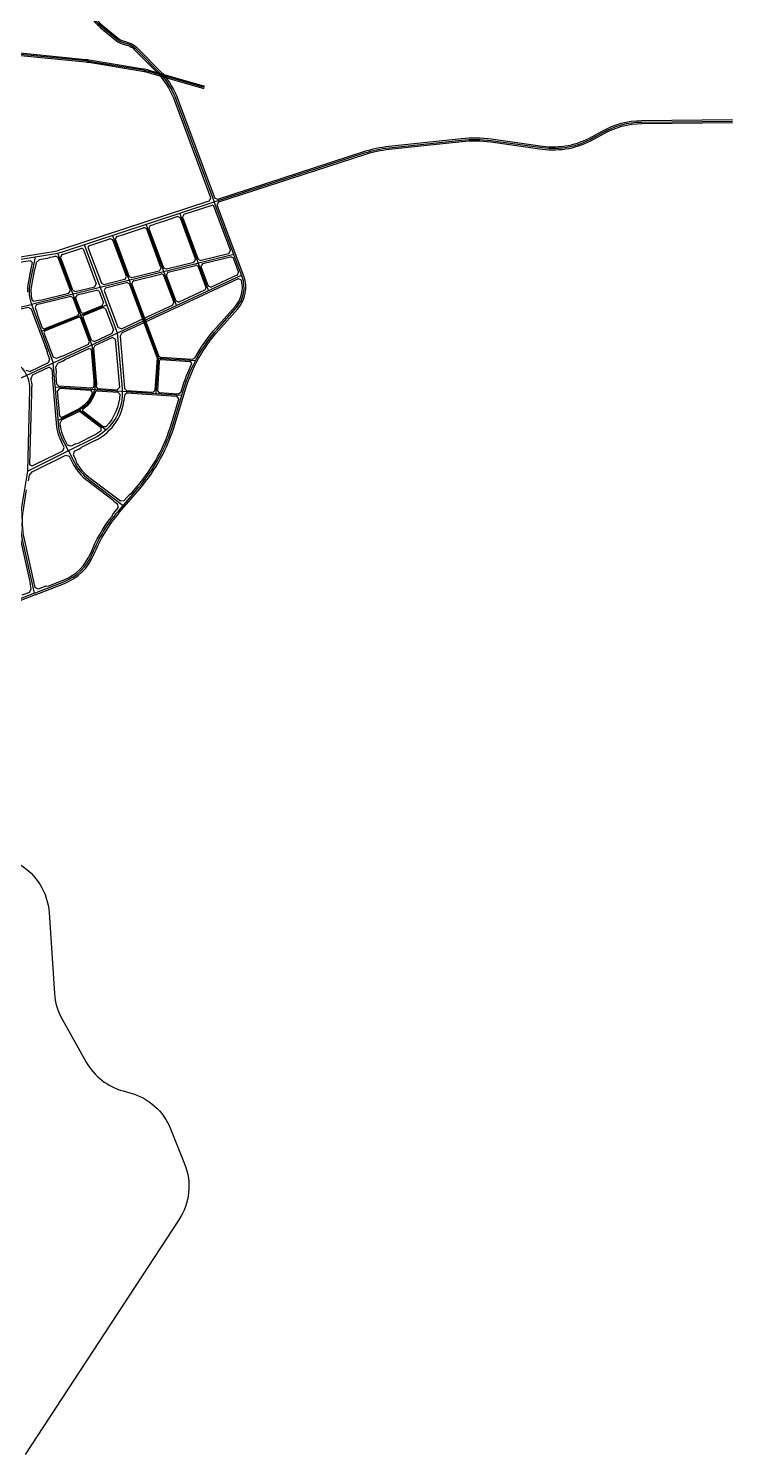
# Model space of a CAD drawing. Extents: x 529262 to 576451, y 2694391 to 2717535.
# Drawn here: x 551030 to 557984, y 2694391 to 2708469 of the extents above; entities that cross this region are included whole.
import ezdxf

# ---------------------------------------------------------------- set-up
doc = ezdxf.new("R2010")
doc.units = 0
doc.layers.add('RD-中线', color=40, linetype='Continuous')
doc.layers.add('RD-红线', color=7, linetype='Continuous')

msp = doc.modelspace()

# ---------------------------------------------------------------- linework, layer by layer
at = {"layer": 'RD-中线', "linetype": 'Continuous', "flags": 128}
for points in [[(551546.104, 2709012.825), (551600.638, 2708837.05, -0.045838022), (551613.939, 2708774.407), (551620.03, 2708722.86, 0.194812635), (551746.563, 2708492.567), (551908.848, 2708360.372, 0.09632781), (551959.334, 2708333.345), (552019.419, 2708314.795, -0.123103375), (552081.659, 2708277.111), (552339.558, 2708017.141)], [(550749.632, 2708236.202), (551595.445, 2708152.222, -0.015936686), (551627.038, 2708148.065), (552158.78, 2708060.776, -0.029256133), (552215.818, 2708047.949), (552765.32, 2707890.117)]]:
    msp.add_lwpolyline(points, format="xyb", dxfattribs=at)
at = {"layer": 'RD-中线'}
for points in [[(552339.558, 2708017.141, -0.084595021), (552491.438, 2707755.674), (552863.838, 2706758.599)], [(552863.838, 2706758.599), (554347.755, 2707240.679, -0.052233106), (554592.297, 2707292.808), (555308.035, 2707368.714, -0.060768301), (555598.613, 2707364.142), (556105.647, 2707294.18, 0.163795562), (556607.143, 2707389.375), (556703.334, 2707443.471, -0.126152195), (557087.207, 2707546.132), (557984.28, 2707555.409)], [(549645.647, 2706047.933), (549877.312, 2706031.067, 0.058236858), (549993.282, 2706036.134), (551279.844, 2706243.774, 0.039514191), (551356.506, 2706262.453), (552863.838, 2706758.599)], [(551090.001, 2702895.302), (551378.435, 2703007.367, 0.205238065), (551659.715, 2703283.096, -0.079300305), (551917.052, 2703703.976), (552116.281, 2703937.153, 0.103940878), (552458.362, 2704563.462), (552560.4, 2704901.972, -0.108773796), (552895.953, 2705502.609), (553083.667, 2705713.991, 0.277730543), (553140.386, 2706018.159), (552863.838, 2706758.599)], [(551093.849, 2706213.756), (551043.404, 2705955.546, 0.13860314), (551061.339, 2705738.701), (551274.279, 2705169.477)], [(548665.656, 2703937.865), (548665.656, 2703937.865), (549438.769, 2704250.203, 0.06314446), (549548.545, 2704311.618), (549748.053, 2704458.983, -0.052122563), (549837.645, 2704511.723), (551006.226, 2705044.68), (553133.986, 2706035.295)], [(551090.001, 2702895.302), (550971.448, 2703423.624, -0.094719536), (550961.877, 2703723.879), (551021.522, 2704100.629), (551044.24, 2704904.273, 0.257698505), (550911.589, 2705162.134), (550809.275, 2705230.825, -0.11575527), (550653.713, 2705398.125), (550547.661, 2705583.961), (550310.508, 2705999.529), (550264.627, 2706079.927)], [(550547.755, 2705583.697), (550842.501, 2705687.984, -0.024163594), (550935.017, 2705715.769), (551068.219, 2705748.851)], [(551656.573, 2705347.46), (551687.078, 2704991.379, -0.308689054), (551520.986, 2704696.773), (551323.143, 2704599.092)], [(551424.463, 2704299.573), (551359.957, 2704426.461, -0.096512608), (551328.479, 2704536.806), (551274.279, 2705169.477)], [(550378.916, 2701053.27), (550627.955, 2700522.571, 0.150739505), (550865.949, 2700260.868), (550938.89, 2700217.779, -0.24765716), (551232.405, 2699740.83), (551285.252, 2698942.783, 0.112047275), (551361.013, 2698688.239), (551599.029, 2698265.161, 0.201266199), (551965.45, 2697980.12), (552032.206, 2697962.083, -0.235719645), (552432.693, 2697605.923), (552571.357, 2697259.683, -0.244969678), (552516.233, 2696707.786), (550997.993, 2694390.603)]]:
    msp.add_lwpolyline(points, format="xyb", dxfattribs=at)
for points in [[(552490.583, 2705735.748), (552191.242, 2706537.211)], [(552808.855, 2705883.925), (552523.955, 2706646.725)], [(551858.613, 2706427.475), (552156.701, 2705629.362), (552311.27, 2705215.516)], [(551656.573, 2705347.46), (551318.362, 2706251.554)], [(551058.533, 2705746.445), (553056.531, 2706242.676)], [(552311.27, 2705215.516), (552288.814, 2704866.237)]]:
    msp.add_lwpolyline(points, dxfattribs=at)
at = {"layer": 'RD-中线', "linetype": 'Continuous', "ltscale": 100}
for points in [[(551580.698, 2706336.247), (551906.98, 2705464.041)], [(551157.109, 2705482.692), (551803.141, 2705741.62)], [(552311.27, 2705215.516), (552679.847, 2705191.819)], [(551294.783, 2704930.145), (552544.67, 2704849.787)], [(551533.639, 2704703.399), (551796.031, 2704506.271)], [(551424.463, 2704299.573), (551021.522, 2704100.629)], [(551090.001, 2702895.302), (550947.252, 2702839.84)]]:
    msp.add_lwpolyline(points, dxfattribs=at)
for points in [[(551906.98, 2705464.041), (551953.985, 2704915.35, -0.308689054), (551677.165, 2704424.339), (551424.463, 2704299.573)], [(551424.463, 2704299.573), (551479.757, 2704190.806, 0.11453752), (551625.143, 2704017.635), (551966.153, 2703761.444)]]:
    msp.add_lwpolyline(points, format="xyb", dxfattribs=at)
at = {"layer": 'RD-红线'}
for p, q in [((551064.412, 2704093.923), (551397.236, 2704258.249)), ((551397.236, 2704258.249), (551430.982, 2704247.031)), ((551430.982, 2704247.031), (551467.481, 2704175.376)), ((551029.541, 2704004.191), (551038.086, 2704058.163)), ((551038.086, 2704058.163), (551064.412, 2704093.923))]:
    msp.add_line(p, q, dxfattribs=at)
at = {"layer": 'RD-红线', "linetype": 'Continuous', "flags": 128}
for points in [[(551531.777, 2709008.38), (551586.312, 2708832.605, -0.045838022), (551599.043, 2708772.647), (551605.133, 2708721.1, 0.194812635), (551737.09, 2708480.937), (551899.374, 2708348.742, 0.09632781), (551954.909, 2708319.013), (552014.994, 2708300.463, -0.123103375), (552071.01, 2708266.547), (552328.909, 2708006.577)], [(551560.43, 2709017.27), (551614.965, 2708841.494, -0.045838022), (551628.836, 2708776.168), (551634.926, 2708724.62, 0.194812635), (551756.037, 2708504.197), (551918.321, 2708372.002, 0.09632781), (551963.759, 2708347.678), (552023.844, 2708329.128, -0.123103375), (552092.308, 2708287.675), (552350.207, 2708027.706)]]:
    msp.add_lwpolyline(points, format="xyb", dxfattribs=at)
at = {"layer": 'RD-红线', "linetype": 'ByBlock', "ltscale": 8}
for points in [[(550748.439, 2708224.262), (551594.26, 2708140.281, -0.015936686), (551625.095, 2708136.224), (552156.836, 2708048.934, -0.029256133), (552212.505, 2708036.416), (552762.007, 2707878.584)], [(550750.825, 2708248.143), (551596.631, 2708164.164, -0.015936686), (551628.982, 2708159.907), (552160.724, 2708072.617, -0.029256133), (552219.13, 2708059.483), (552768.633, 2707901.651)]]:
    msp.add_lwpolyline(points, format="xyb", dxfattribs=at)
at = {"layer": 'RD-红线'}
for points in [[(552325.734, 2708005.614, -0.084595021), (552474.575, 2707749.376), (552828.873, 2706800.768)], [(552353.383, 2708028.669, -0.084595021), (552508.3, 2707761.972), (552867.344, 2706800.657)], [(552898.488, 2706785.627), (554343.121, 2707254.945, -0.052233106), (554590.715, 2707307.724), (555306.453, 2707383.63, -0.060768301), (555600.664, 2707379.002), (556107.698, 2707309.039, 0.163795562), (556599.79, 2707402.45), (556695.982, 2707456.546, -0.126152195), (557087.052, 2707561.132), (557984.125, 2707570.408)], [(552910.342, 2706757.935), (554352.39, 2707226.412, -0.052233106), (554593.879, 2707277.892), (555309.617, 2707353.797, -0.060768301), (555596.563, 2707349.283), (556103.597, 2707279.321, 0.163795562), (556614.496, 2707376.301), (556710.687, 2707430.397, -0.126152195), (557087.362, 2707531.133), (557984.435, 2707540.41)], [(549931.888, 2706439.03, -0.177650649), (550200.459, 2706212.546), (550249.479, 2706126.647), (550286.552, 2706108.914), (551275.86, 2706268.454, 0.039514191), (551348.69, 2706286.199), (552813.27, 2706768.274)], [(551096.248, 2702879.223), (551384.682, 2702991.288, 0.205238065), (551675.666, 2703276.53, -0.079300305), (551930.167, 2703692.771), (552129.396, 2703925.948, 0.103940878), (552474.878, 2704558.483), (552576.916, 2704896.994, -0.108773796), (552908.851, 2705491.155), (553096.565, 2705702.537, 0.277730543), (553156.546, 2706024.194), (552894.647, 2706725.411)], [(552813.27, 2706768.274), (552816.985, 2706769.497), (552830.326, 2706796.879), (552828.873, 2706800.768, 0.425819723)], [(552861.239, 2706716.255), (552859.88, 2706719.895), (552845.199, 2706726.144), (552842.497, 2706725.255, 0.402701875)], [(552867.344, 2706800.657), (552868.337, 2706797.996), (552895.042, 2706784.508), (552898.488, 2706785.627, 0.401577407)], [(552910.342, 2706757.935), (552907.363, 2706756.967), (552893.551, 2706728.346), (552894.647, 2706725.411, 0.426963641)], [(552529.71, 2706597.019), (552528.378, 2706600.584), (552503.077, 2706613.533), (552498.474, 2706612.018, 0.402701876)], [(552568.819, 2706635.172), (552563.916, 2706633.559), (552551.746, 2706606.614), (552553.215, 2706602.679, 0.425819723)], [(551864.285, 2706377.99), (551862.953, 2706381.555), (551837.652, 2706394.505), (551833.049, 2706392.99, 0.402701876)], [(551903.394, 2706416.144), (551898.491, 2706414.53), (551886.321, 2706387.586), (551887.79, 2706383.65, 0.425819723)], [(552196.997, 2706487.504), (552195.666, 2706491.07), (552170.364, 2706504.019), (552165.761, 2706502.504, 0.402701876)], [(552236.106, 2706525.658), (552231.203, 2706524.045), (552219.033, 2706497.1), (552220.503, 2706493.165, 0.425819723)], [(551569.401, 2706295.091), (551555.659, 2706301.686, 0.402549968)], [(551624.105, 2706324.215), (551617.241, 2706309.912, 0.425974151)], [(553006.141, 2706248.708), (553009.628, 2706249.574), (553025.416, 2706276.681), (553023.535, 2706281.718, 0.448014578)], [(551243.341, 2706212.559), (551283.827, 2706219.093, 0.007381175), (551299.09, 2706221.788)], [(551321.779, 2706208.172), (551299.09, 2706221.788, 0.365697352)], [(551363.804, 2706238.535), (551358.899, 2706236.921), (551346.732, 2706209.966), (551348.205, 2706206.029, 0.425974151)], [(552320.102, 2706078.32), (552325.542, 2706079.672), (552339.457, 2706106.08), (552337.496, 2706111.33, 0.448014578)], [(552362.943, 2706111.79), (552364.504, 2706107.612), (552388.061, 2706095.199), (552392.389, 2706096.274, 0.381201564)], [(552662.002, 2706163.236), (552667.442, 2706164.587), (552681.357, 2706190.995), (552679.396, 2706196.246, 0.448014578)], [(552709.682, 2706115.155), (552708.122, 2706119.334), (552684.565, 2706131.746), (552680.236, 2706130.671, 0.381201564)], [(552704.843, 2706196.705), (552706.404, 2706192.527), (552729.96, 2706180.114), (552734.289, 2706181.19, 0.381201564)], [(552752.524, 2706148.625), (552747.084, 2706147.274), (552733.169, 2706120.866), (552735.13, 2706115.615, 0.448014578)], [(553053.822, 2706200.627), (553052.181, 2706205.02), (553026.751, 2706216.733), (553024.376, 2706216.143, 0.381201564)], [(551048.598, 2706076.011), (551025.738, 2705958.997, 0.056202301), (551018.192, 2705865.627)], [(551085.776, 2706078.557), (551061.071, 2705952.094, 0.05317877), (551054.056, 2705871.371, 0.056016517), (551065.136, 2705787.377)], [(551978.202, 2705993.405), (551983.642, 2705994.756), (551997.557, 2706021.164), (551995.596, 2706026.415, 0.448014578)], [(552021.043, 2706026.874), (552022.604, 2706022.696), (552046.161, 2706010.283), (552050.489, 2706011.358, 0.381201564)], [(552068.724, 2705978.794), (552063.284, 2705977.442), (552049.369, 2705951.034), (552051.33, 2705945.784, 0.448014578)], [(552367.782, 2706030.24), (552366.222, 2706034.418), (552342.665, 2706046.831), (552338.336, 2706045.756, 0.381201564)], [(552410.624, 2706063.709), (552405.184, 2706062.358), (552391.269, 2706035.95), (552393.23, 2706030.699, 0.448014578)], [(552676.223, 2705221.338, -0.055577575), (552883.054, 2705514.064), (553070.769, 2705725.446, 0.24625013), (553134.02, 2705980.3)], [(553090.325, 2706037.029), (553092.733, 2706038.15), (553104.69, 2706064.432), (553103.193, 2706068.44, 0.391468634)], [(553134.02, 2705980.3), (553132.581, 2705985.722), (553102.718, 2705998.677), (553099.183, 2705997.03, 0.4728892)], [(551429.323, 2705857.083), (551443.235, 2705883.501, 0.448171542)], [(551470.039, 2705811.849), (551446.486, 2705824.252, 0.381051859)], [(551468.293, 2705885.014), (551491.846, 2705872.612, 0.381051859)], [(551509.008, 2705839.78), (551495.097, 2705813.363, 0.448171542)], [(551684.669, 2705920.502), (551699.517, 2705947.27, 0.448171542)], [(551726.321, 2705875.618), (551701.832, 2705887.671, 0.381051859)], [(551750.056, 2705954.876), (551774.545, 2705942.824, 0.381051859)], [(551791.708, 2705909.993), (551776.86, 2705883.225, 0.448171542)], [(552025.882, 2705945.324), (552024.322, 2705949.502), (552000.765, 2705961.915), (551996.437, 2705960.84, 0.381201564)], [(552769.967, 2705887.881), (552774.194, 2705889.849), (552784.278, 2705915.431), (552782.836, 2705919.293, 0.391468633)], [(552803.288, 2705933.127), (552805.004, 2705928.531), (552832.392, 2705916.944), (552837.259, 2705919.21, 0.43733028)], [(551757.368, 2705734.047), (551769.411, 2705760.434, 0.407428084)], [(551790.789, 2705703.285), (551763.494, 2705714.956, 0.421031755)], [(552451.695, 2705739.704), (552455.922, 2705741.672), (552466.005, 2705767.254), (552464.563, 2705771.115, 0.391468633)], [(552485.016, 2705784.95), (552486.732, 2705780.354), (552514.12, 2705768.767), (552518.987, 2705771.033, 0.43733028)], [(551516.488, 2705637.503), (551521.033, 2705639.325), (551528.186, 2705656.411), (551526.65, 2705660.518, 0.407428084)], [(551546.276, 2705608.053), (551544.659, 2705612.378), (551527.46, 2705620.354), (551522.721, 2705618.455, 0.421031755)], [(551548.64, 2705670.232), (551550.258, 2705665.907), (551567.457, 2705657.931), (551572.196, 2705659.831, 0.421031755)], [(551578.429, 2705640.782), (551573.884, 2705638.961), (551566.73, 2705621.875), (551568.267, 2705617.768, 0.407428084)], [(551164.763, 2705513.606), (551184.578, 2705504.475, 0.421031755)], [(551190.919, 2705485.469), (551182.637, 2705465.826, 0.407428084)], [(551855.377, 2705462.078), (551868.966, 2705494.305, 0.391619391)], [(551887.186, 2705402.203), (551857.61, 2705418.995, 0.520947796)], [(551913.012, 2705519.267), (551948.127, 2705505.259, 0.43717457)], [(551952.745, 2705463.287), (551934.731, 2705432.991, 0.314969525)], [(551621.895, 2705353.376), (551631.974, 2705378.968, 0.391619391)], [(551648.685, 2705298.951), (551627.198, 2705311.723, 0.520947795)], [(551648.685, 2705298.951), (551675.122, 2704990.355, -0.046355512), (551674.739, 2704937.069)], [(551652.706, 2705392.048), (551680.091, 2705380.47, 0.43717457)], [(551685.657, 2705338.939), (551671.511, 2705313.688, 0.314969525)], [(551671.511, 2705313.688), (551699.035, 2704992.404, -0.044634534), (551698.826, 2704936.811)], [(551261.516, 2705107.578), (551229.537, 2705126.585, 0.520947796)], [(552314.13, 2705242.155), (552315.263, 2705239.123), (552332.715, 2705226.162), (552335.946, 2705225.954, 0.295459519)], [(552342.434, 2705201.487), (552337.445, 2705201.808), (552321.513, 2705187.801), (552321.192, 2705182.812, 0.414213562)], [(552543.885, 2704906.951, -0.041204385), (552641.383, 2705154.545, -0.041204385)], [(552641.383, 2705154.545), (552644.32, 2705160.45), (552630.049, 2705182.996), (552624.723, 2705183.338, 0.534702087)], [(552648.029, 2705205.889), (552648.995, 2705205.827), (552674.278, 2705217.791), (552676.223, 2705221.338, 0.290511953)], [(551004.088, 2705096.556), (551044.371, 2705084.5, 0.371961615)], [(551068.2, 2705051.472), (551052.043, 2705011.377, 0.386963378)], [(551063.575, 2704962.423, 0.038944265), (551052.059, 2705011.325)], [(551348.913, 2704408.466), (551343.912, 2704418.304, -0.096512608), (551310.545, 2704535.269), (551268.076, 2705031.009)], [(551061.277, 2704869.937), (551062.233, 2704903.755, 0.02076472), (551061.909, 2704930.154, 0.02076472)], [(551310.444, 2704958.216), (551329.088, 2704939.965, 0.371027184)], [(551337.178, 2704915.395), (551315.968, 2704893.729, 0.458760281)], [(551659.475, 2704869.133, -0.194908983), (551515.674, 2704707.533), (551359.086, 2704630.221)], [(551687.36, 2704877.279, -0.168454176), (551568.354, 2704711.059)], [(551659.475, 2704869.133), (551661.653, 2704875.75), (551648.448, 2704895.383), (551641.918, 2704895.802, 0.498187722)], [(551653.556, 2704919.104), (551658.328, 2704918.797), (551674.142, 2704932.013), (551674.739, 2704937.069, 0.403817166)], [(551707.822, 2704891.565), (551703.814, 2704891.823), (551688.394, 2704880.939), (551687.36, 2704877.279, 0.35020237)], [(551698.826, 2704936.811), (551698.293, 2704931.929), (551712.281, 2704915.328), (551717.457, 2704914.995, 0.422661253)], [(551905.892, 2704902.881), (551928.098, 2704924.632, 0.458760281)], [(551930.58, 2704857.899), (551910.874, 2704878.511, 0.404552266)], [(551979.087, 2704915.17), (551998.735, 2704896.911, 0.372285269)], [(552002.726, 2704872.605), (551980.457, 2704853.417, 0.422297008)], [(552257.65, 2704880.265), (552262.64, 2704879.944), (552278.571, 2704893.951), (552278.892, 2704898.941, 0.414213562)], [(552302.843, 2704897.401), (552302.522, 2704892.411), (552316.528, 2704876.48), (552321.518, 2704876.159, 0.414213562)], [(552514.354, 2704808.984), (552516.037, 2704814.567), (552496.256, 2704840.875), (552492.022, 2704841.147, 0.482859231)], [(552510.741, 2704863.993), (552512.654, 2704863.87), (552535.001, 2704877.48), (552536.281, 2704881.727, 0.348745692)], [(551568.354, 2704711.059), (551563.227, 2704707.583), (551562.646, 2704694.115), (551568.053, 2704690.053, 0.508472356)], [(552049.24, 2703885.245), (552103.166, 2703948.359, 0.103940878), (552441.846, 2704568.44), (552514.354, 2704808.984)], [(551337.5, 2704642.391), (551359.086, 2704630.221, 0.528246908)], [(551356.873, 2704602.363), (551343.032, 2704577.812, 0.308689054)], [(551545.958, 2704681.637), (551543.297, 2704683.636), (551524.216, 2704684.985), (551521.961, 2704683.871, 0.282940969)], [(551747.442, 2704497.737), (551746.862, 2704530.703, 0.494268428)], [(551768.601, 2704539.386), (551795.953, 2704541.118, 0.37711655)], [(551199.677, 2702964.744), (551124.735, 2702935.627), (551095.958, 2702950.966), (550989.011, 2703427.565, -0.094719536), (550979.656, 2703721.064), (551010.165, 2703913.776)], [(551229.097, 2702967.851), (551372.188, 2703023.446, 0.205238065), (551643.764, 2703289.663, -0.065155109), (551848.021, 2703645.88)]]:
    msp.add_lwpolyline(points, format="xyb", dxfattribs=at)
for points in [[(552568.819, 2706635.172), (552842.497, 2706725.255)], [(553023.535, 2706281.718), (552861.239, 2706716.255)], [(552236.106, 2706525.658), (552257.02, 2706532.542), (552291.254, 2706543.811)], [(552291.254, 2706543.811), (552374.895, 2706571.341), (552498.474, 2706612.018)], [(552679.396, 2706196.246), (552529.71, 2706597.019)], [(552704.843, 2706196.705), (552553.215, 2706602.679)], [(551624.105, 2706324.215), (551833.049, 2706392.99)], [(551903.394, 2706416.144), (551947.122, 2706430.538), (552165.761, 2706502.504)], [(552337.496, 2706111.33), (552196.997, 2706487.504)], [(552362.943, 2706111.79), (552220.503, 2706493.165)], [(551363.804, 2706238.535), (551555.659, 2706301.686)], [(551864.285, 2706377.99), (551995.596, 2706026.415)], [(551887.79, 2706383.65), (552021.043, 2706026.874)], [(552734.289, 2706181.19), (553006.141, 2706248.708)], [(550372.614, 2705927.016), (550309.228, 2706038.089), (550321.518, 2706063.785), (551045.122, 2706180.568), (551065.01, 2706160.015), (551040.456, 2706034.334)], [(551096.732, 2706108.557), (551085.776, 2706078.557)], [(551214.983, 2706199.98), (551136.005, 2706187.234), (551106.531, 2706158.714), (551099.451, 2706122.478), (551096.732, 2706108.557)], [(551214.983, 2706199.98), (551243.341, 2706212.559)], [(551443.235, 2705883.501), (551321.779, 2706208.172)], [(551468.293, 2705885.014), (551348.205, 2706206.029)], [(552392.389, 2706096.274), (552662.002, 2706163.236)], [(552410.624, 2706063.709), (552680.236, 2706130.671)], [(552782.836, 2705919.293), (552709.682, 2706115.155)], [(552803.288, 2705933.127), (552735.13, 2706115.615)], [(552752.524, 2706148.625), (553024.376, 2706216.143)], [(553103.193, 2706068.44), (553053.822, 2706200.627)], [(551774.545, 2705942.824), (551978.202, 2705993.405)], [(552050.489, 2706011.358), (552320.102, 2706078.32)], [(552068.724, 2705978.794), (552338.336, 2706045.756)], [(552179.33, 2705568.777), (553099.183, 2705997.03)], [(552464.563, 2705771.115), (552367.782, 2706030.24)], [(552485.016, 2705784.95), (552393.23, 2706030.699)], [(552837.259, 2705919.21), (553090.325, 2706037.029)], [(551446.486, 2705824.252), (551152.68, 2705751.281)], [(551162.232, 2705790.747), (551429.323, 2705857.083)], [(551491.846, 2705872.612), (551684.669, 2705920.502)], [(551509.008, 2705839.78), (551701.832, 2705887.671)], [(551791.708, 2705909.993), (551996.437, 2705960.84)], [(552025.882, 2705945.324), (552161.398, 2705582.49)], [(552051.33, 2705945.784), (552183.223, 2705592.651)], [(552518.987, 2705771.033), (552769.967, 2705887.881)], [(550939.356, 2705698.299), (551022.951, 2705719.061), (551055.973, 2705701.672), (551106.877, 2705565.598)], [(551029.567, 2705715.553), (551055.985, 2705701.641)], [(551065.136, 2705787.377), (551083.385, 2705776.317)], [(551083.385, 2705776.317), (551131.911, 2705788.369)], [(551106.678, 2705739.856), (551094.275, 2705716.303)], [(551094.275, 2705716.303), (551112.024, 2705668.855)], [(551152.68, 2705751.281), (551106.678, 2705739.856)], [(551131.911, 2705788.369), (551162.232, 2705790.747)], [(551526.65, 2705660.518), (551470.039, 2705811.849)], [(551548.64, 2705670.232), (551495.097, 2705813.363)], [(551572.196, 2705659.831), (551757.368, 2705734.047)], [(551578.429, 2705640.782), (551763.494, 2705714.956)], [(552165.291, 2705606.364), (552451.695, 2705739.704)], [(551082.683, 2705630.272), (551213.134, 2705281.556)], [(551112.024, 2705668.855), (551117.902, 2705638.873)], [(551117.902, 2705638.873), (551164.763, 2705513.606)], [(551184.578, 2705504.475), (551516.488, 2705637.503)], [(551190.919, 2705485.469), (551522.721, 2705618.455)], [(551631.974, 2705378.968), (551546.276, 2705608.053)], [(551652.706, 2705392.048), (551568.267, 2705617.768)], [(551948.127, 2705505.259), (552165.291, 2705606.364)], [(551952.745, 2705463.287), (552179.33, 2705568.777)], [(552161.398, 2705582.49), (552299.13, 2705213.723)], [(552183.223, 2705592.651), (552314.13, 2705242.155)], [(551182.637, 2705465.826), (551273.102, 2705223.998)], [(551680.091, 2705380.47), (551855.377, 2705462.078)], [(551685.657, 2705338.939), (551857.61, 2705418.995)], [(551192.135, 2705337.689), (551213.134, 2705281.556)], [(551219.62, 2705249.947), (551213.134, 2705281.556)], [(551379.336, 2705240.449), (551621.895, 2705353.376)], [(551390.349, 2705201.454), (551627.198, 2705311.723)], [(551219.62, 2705249.947), (551237.577, 2705201.944), (551223.672, 2705167.977), (551044.371, 2705084.5)], [(551068.2, 2705051.472), (551229.537, 2705126.585)], [(551304.525, 2705211.135), (551273.102, 2705223.998)], [(551316.07, 2705161.357), (551300.884, 2705128.384)], [(551305.152, 2705078.567), (551300.884, 2705128.384)], [(551350.029, 2705232.32), (551304.525, 2705211.135)], [(551365.262, 2705184.259), (551316.07, 2705161.357)], [(551350.029, 2705232.32), (551379.336, 2705240.449)], [(551365.262, 2705184.259), (551390.349, 2705201.454)], [(552299.13, 2705213.723), (552278.892, 2704898.941)], [(552321.192, 2705182.812), (552302.843, 2704897.401)], [(552335.946, 2705225.954), (552648.029, 2705205.889)], [(552342.434, 2705201.487), (552624.723, 2705183.338)], [(551261.514, 2705107.579), (551268, 2705031)], [(551302.987, 2705045.256), (551305.152, 2705078.567)], [(551310.444, 2704958.216), (551302.987, 2705045.256)], [(551044.78, 2704286.376), (551061.277, 2704869.937)], [(551063.575, 2704962.423), (551061.909, 2704930.154)], [(551337.5, 2704642.391), (551315.968, 2704893.729)], [(551653.556, 2704919.104), (551329.088, 2704939.965)], [(551641.918, 2704895.802), (551337.178, 2704915.395)], [(551707.822, 2704891.565), (551910.874, 2704878.511)], [(551717.457, 2704914.995), (551905.892, 2704902.881)], [(551998.735, 2704896.911), (552257.65, 2704880.265)], [(552002.726, 2704872.605), (552492.022, 2704841.147)], [(552321.518, 2704876.159), (552510.741, 2704863.993)], [(552536.281, 2704881.727), (552543.884, 2704906.951)], [(551521.961, 2704683.871), (551356.873, 2704602.363)], [(551545.958, 2704681.637), (551746.862, 2704530.703)], [(551568.053, 2704690.053), (551768.601, 2704539.386)], [(551142.577, 2704188.278), (551063, 2704148.989), (551041.29, 2704162.911), (551044.78, 2704286.376)], [(551142.577, 2704188.278), (551370.092, 2704300.609), (551381.179, 2704333.962), (551358.384, 2704378.804)], [(551358.384, 2704378.804), (551348.913, 2704408.466)], [(551526.107, 2704316.3), (551481.101, 2704294.079)], [(551494.432, 2704367.576), (551523.545, 2704376.374)], [(551526.107, 2704316.3), (551550.794, 2704334.065)], [(552026.044, 2703870.035), (552049.24, 2703885.245)], [(551863.182, 2703678.933), (551848.021, 2703645.88)], [(551046.675, 2703006.172), (550953.885, 2703419.683)], [(551048.072, 2702976.058), (551046.675, 2703006.172)], [(551039.263, 2702902.415), (550964.778, 2702873.475)], [(551039.263, 2702902.415), (551057.092, 2702935.862)], [(551057.092, 2702935.862), (551048.072, 2702976.058)], [(551199.677, 2702964.744), (551229.097, 2702967.851)]]:
    msp.add_lwpolyline(points, dxfattribs=at)
at = {"layer": 'RD-红线', "linetype": 'Continuous', "ltscale": 100}
for points in [[(551569.401, 2706295.091), (551699.517, 2705947.27)], [(551617.241, 2706309.912), (551750.056, 2705954.876)], [(551726.321, 2705875.618), (551769.411, 2705760.434)], [(551776.86, 2705883.225), (551913.012, 2705519.267)], [(551790.789, 2705703.285), (551868.966, 2705494.305)], [(551887.186, 2705402.203), (551928.098, 2704924.632)], [(551346.414, 2704538.342), (551343.032, 2704577.812)], [(551415.679, 2704356.572), (551376.003, 2704434.618)], [(551449.425, 2704345.354), (551415.679, 2704356.572)], [(551494.432, 2704367.576), (551449.425, 2704345.354)], [(551481.101, 2704294.079), (551470.013, 2704260.726)], [(551688.233, 2704401.923), (551550.794, 2704334.065)], [(551470.013, 2704260.726), (551492.672, 2704216.154)], [(551492.672, 2704216.154), (551501.694, 2704187.742)], [(551873.523, 2703802.266), (551852.541, 2703824.283)], [(551914.917, 2703739.953), (551863.182, 2703678.933)], [(551873.523, 2703802.266), (551911.096, 2703774.039)], [(551914.917, 2703739.953), (551911.096, 2703774.039)], [(551096.248, 2702879.223), (549970.843, 2702441.971)]]:
    msp.add_lwpolyline(points, dxfattribs=at)
for points in [[(551934.731, 2705432.991), (551978.894, 2704917.484, -0.001105399), (551979.087, 2704915.17)], [(551688.233, 2704401.923, 0.275545329), (551980.457, 2704853.417)], [(551930.58, 2704857.899, -0.187529604), (551795.953, 2704541.118, -0.187529604)], [(551346.414, 2704538.342, 0.096512608), (551376.003, 2704434.618)], [(551747.442, 2704497.737, -0.050655802), (551666.098, 2704446.756), (551523.545, 2704376.374)], [(551467.481, 2704175.376, 0.110534003), (551614.331, 2704003.244), (551852.541, 2703824.283)], [(551501.694, 2704187.742, 0.107882643), (551635.955, 2704032.026), (551937.849, 2703805.221), (551974.076, 2703809.212), (552026.044, 2703870.035)]]:
    msp.add_lwpolyline(points, format="xyb", dxfattribs=at)

doc.saveas('drawing.dxf')
